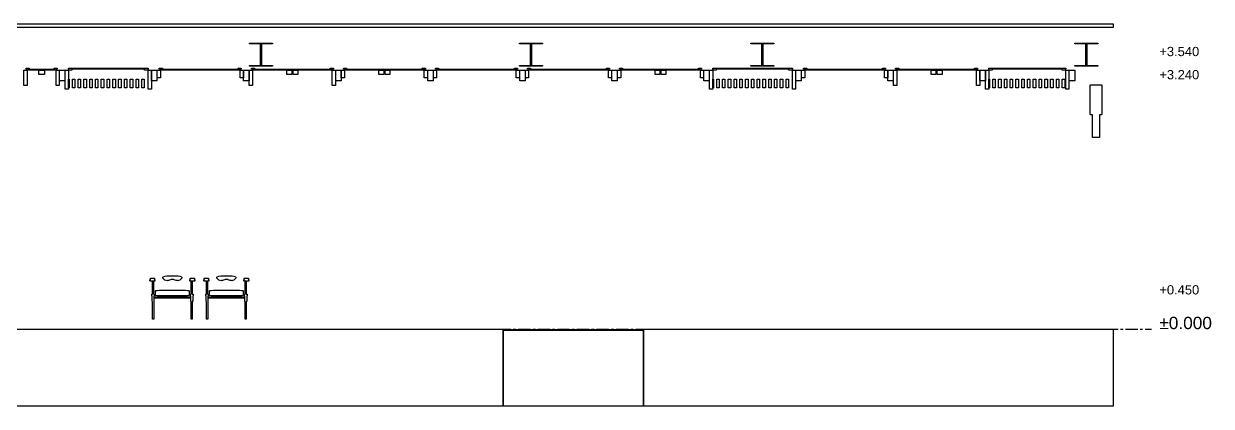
# Model space of a CAD drawing. Header units: millimetres. Extents: x -2320 to 44593, y -183000 to 30400.
# Drawn here: x 20775 to 36173, y -152000 to -147040 of the extents above; entities that cross this region are included whole.
import ezdxf

# ---------------------------------------------------------------- set-up
doc = ezdxf.new("R2010")
doc.units = ezdxf.units.MM
doc.header["$LTSCALE"] = 50
doc.linetypes.add('CENTER', pattern=[5.08, 3.175, -0.635, 0.635, -0.635])
for name, color, linetype in [('A-DIMS', 1, 'Continuous'), ('A-SECT', 7, 'Continuous'), ('S-GRID', 8, 'CENTER')]:
    doc.layers.add(name, color=color, linetype=linetype)
doc.styles.add('VN', font='arial.ttf')

msp = doc.modelspace()

# ---------------------------------------------------------------- linework, layer by layer
at = {"layer": 'A-SECT'}
for points in [[(34899.3, -147040.1), (34899.3, -147090.1), (20552.1, -147090.1), (20552.1, -147040.1)], [(23845, -147300.8), (23702.1, -147300.8), (23702.1, -147290.1), (24002.1, -147290.1), (24002.1, -147300.8), (23859.2, -147300.8), (23859.2, -147579.4), (24002.1, -147579.4), (24002.1, -147590.1), (23702.1, -147590.1), (23702.1, -147579.4), (23845, -147579.4)], [(27345, -147300.8), (27202.1, -147300.8), (27202.1, -147290.1), (27502.1, -147290.1), (27502.1, -147300.8), (27359.2, -147300.8), (27359.2, -147579.4), (27502.1, -147579.4), (27502.1, -147590.1), (27202.1, -147590.1), (27202.1, -147579.4), (27345, -147579.4)], [(30345, -147300.8), (30202.1, -147300.8), (30202.1, -147290.1), (30502.1, -147290.1), (30502.1, -147300.8), (30359.2, -147300.8), (30359.2, -147579.4), (30502.1, -147579.4), (30502.1, -147590.1), (30202.1, -147590.1), (30202.1, -147579.4), (30345, -147579.4)], [(34545, -147300.8), (34402.1, -147300.8), (34402.1, -147290.1), (34702.1, -147290.1), (34702.1, -147300.8), (34559.2, -147300.8), (34559.2, -147579.4), (34702.1, -147579.4), (34702.1, -147590.1), (34402.1, -147590.1), (34402.1, -147579.4), (34545, -147579.4)], [(20777.1, -147640.1), (20819.1, -147640.1), (20819.1, -147840.1), (20777.1, -147840.1)], [(20804.1, -147616.1), (20844.1, -147616.1), (20844.1, -147628.1), (21168.8, -147628.1), (21168.8, -147616.1), (21208.8, -147616.1), (21208.8, -147628.1), (21178.8, -147628.1), (21178.8, -147640.1), (20834.1, -147640.1), (20834.1, -147628.1), (20804.1, -147628.1)], [(20968.7, -147642.1), (20997.5, -147642.1), (21015.4, -147642.1), (21044.3, -147642.1), (21044.3, -147700.1), (21015.4, -147700.1), (20997.5, -147700.1), (20968.7, -147700.1)], [(21193.8, -147640.1), (21235.8, -147640.1), (21235.8, -147840.1), (21193.8, -147840.1)], [(21308.8, -147780.1), (21238.8, -147780.1), (21238.8, -147640.1), (21308.8, -147640.1)], [(21353.8, -147640.1), (21353.8, -147890.1), (21311.8, -147890.1), (21311.8, -147640.1)], [(21358.8, -147628.1), (21353.8, -147628.1), (21353.8, -147618.1), (22387.3, -147618.1), (22387.3, -147628.1), (22382.3, -147628.1), (22382.3, -147640.1), (22342.3, -147640.1), (22342.3, -147628.1), (21398.8, -147628.1), (21398.8, -147640.1), (21358.8, -147640.1)], [(22387.3, -147640.1), (22429.3, -147640.1), (22429.3, -147890.1), (22387.3, -147890.1)], [(22502.3, -147640.1), (22502.3, -147780.1), (22432.3, -147780.1), (22432.3, -147640.1)], [(22505.3, -147640.1), (22547.3, -147640.1), (22547.3, -147740.1), (22505.3, -147740.1)], [(22572.3, -147616.1), (22572.3, -147628.1), (23555.8, -147628.1), (23555.8, -147616.1), (23595.8, -147616.1), (23595.8, -147628.1), (23565.8, -147628.1), (23565.8, -147640.1), (22562.3, -147640.1), (22562.3, -147628.1), (22532.3, -147628.1), (22532.3, -147616.1)], [(23580.8, -147640.1), (23622.8, -147640.1), (23622.8, -147740.1), (23580.8, -147740.1)], [(23695.8, -147780.1), (23625.8, -147780.1), (23625.8, -147640.1), (23695.8, -147640.1)], [(23698.8, -147640.1), (23740.8, -147640.1), (23740.8, -147840.1), (23698.8, -147840.1)], [(23765.8, -147616.1), (23765.8, -147628.1), (24749.3, -147628.1), (24749.3, -147616.1), (24789.3, -147616.1), (24789.3, -147628.1), (24759.3, -147628.1), (24759.3, -147640.1), (23755.8, -147640.1), (23755.8, -147628.1), (23725.8, -147628.1), (23725.8, -147616.1)], [(24186.8, -147642.1), (24248.8, -147642.1), (24248.8, -147700.1), (24186.8, -147700.1)], [(24266.3, -147642.1), (24328.3, -147642.1), (24328.3, -147700.1), (24266.3, -147700.1)], [(24816.3, -147640.1), (24816.3, -147840.1), (24774.3, -147840.1), (24774.3, -147640.1)], [(24889.3, -147780.1), (24819.3, -147780.1), (24819.3, -147640.1), (24889.3, -147640.1)], [(24892.3, -147640.1), (24934.3, -147640.1), (24934.3, -147740.1), (24892.3, -147740.1)], [(25942.8, -147628.1), (25942.8, -147616.1), (25982.8, -147616.1), (25982.8, -147628.1), (25952.8, -147628.1), (25952.8, -147640.1), (24949.3, -147640.1), (24949.3, -147628.1), (24919.3, -147628.1), (24919.3, -147616.1), (24959.3, -147616.1), (24959.3, -147628.1)], [(25442.3, -147642.1), (25442.3, -147700.1), (25380.2, -147700.1), (25380.2, -147642.1)], [(25521.8, -147642.1), (25521.8, -147700.1), (25459.7, -147700.1), (25459.7, -147642.1)], [(25967.8, -147640.1), (26009.8, -147640.1), (26009.8, -147740.1), (25967.8, -147740.1)], [(26082.8, -147640.1), (26082.8, -147780.1), (26012.8, -147780.1), (26012.8, -147640.1)], [(26085.8, -147640.1), (26127.8, -147640.1), (26127.8, -147740.1), (26085.8, -147740.1)], [(26112.8, -147616.1), (26152.8, -147616.1), (26152.8, -147628.1), (27136.2, -147628.1), (27136.2, -147616.1), (27176.2, -147616.1), (27176.2, -147628.1), (27146.2, -147628.1), (27146.2, -147640.1), (26142.8, -147640.1), (26142.8, -147628.1), (26112.8, -147628.1)], [(27203.2, -147640.1), (27203.2, -147740.1), (27161.2, -147740.1), (27161.2, -147640.1)], [(27276.2, -147780.1), (27206.2, -147780.1), (27206.2, -147640.1), (27276.2, -147640.1)], [(27321.2, -147640.1), (27321.2, -147740.1), (27279.2, -147740.1), (27279.2, -147640.1)], [(27346.2, -147616.1), (27346.2, -147628.1), (28329.7, -147628.1), (28329.7, -147616.1), (28369.7, -147616.1), (28369.7, -147628.1), (28339.7, -147628.1), (28339.7, -147640.1), (27336.2, -147640.1), (27336.2, -147628.1), (27306.2, -147628.1), (27306.2, -147616.1)], [(28354.7, -147640.1), (28396.7, -147640.1), (28396.7, -147740.1), (28354.7, -147740.1)], [(28469.7, -147780.1), (28399.7, -147780.1), (28399.7, -147640.1), (28469.7, -147640.1)], [(28472.7, -147640.1), (28514.7, -147640.1), (28514.7, -147740.1), (28472.7, -147740.1)], [(28539.7, -147616.1), (28539.7, -147628.1), (29523.2, -147628.1), (29523.2, -147616.1), (29563.2, -147616.1), (29563.2, -147628.1), (29533.2, -147628.1), (29533.2, -147640.1), (28529.7, -147640.1), (28529.7, -147628.1), (28499.7, -147628.1), (28499.7, -147616.1)], [(28960.7, -147642.1), (29022.7, -147642.1), (29022.7, -147700.1), (28960.7, -147700.1)], [(29040.2, -147642.1), (29102.2, -147642.1), (29102.2, -147700.1), (29040.2, -147700.1)], [(29548.2, -147640.1), (29590.2, -147640.1), (29590.2, -147740.1), (29548.2, -147740.1)], [(29663.2, -147640.1), (29663.2, -147780.1), (29593.2, -147780.1), (29593.2, -147640.1)], [(29666.2, -147640.1), (29708.2, -147640.1), (29708.2, -147890.1), (29666.2, -147890.1)], [(29708.2, -147618.1), (30741.7, -147618.1), (30741.7, -147628.1), (30736.7, -147628.1), (30736.7, -147640.1), (30696.7, -147640.1), (30696.7, -147628.1), (29753.2, -147628.1), (29753.2, -147640.1), (29713.2, -147640.1), (29713.2, -147628.1), (29708.2, -147628.1)], [(30741.7, -147640.1), (30783.7, -147640.1), (30783.7, -147890.1), (30741.7, -147890.1)], [(30856.7, -147780.1), (30786.7, -147780.1), (30786.7, -147640.1), (30856.7, -147640.1)], [(30859.7, -147640.1), (30901.7, -147640.1), (30901.7, -147740.1), (30859.7, -147740.1)], [(30926.7, -147616.1), (30926.7, -147628.1), (31910.1, -147628.1), (31910.1, -147616.1), (31950.1, -147616.1), (31950.1, -147628.1), (31920.1, -147628.1), (31920.1, -147640.1), (30916.7, -147640.1), (30916.7, -147628.1), (30886.7, -147628.1), (30886.7, -147616.1)], [(31935.1, -147640.1), (31977.1, -147640.1), (31977.1, -147740.1), (31935.1, -147740.1)], [(32050.1, -147780.1), (31980.1, -147780.1), (31980.1, -147640.1), (32050.1, -147640.1)], [(32053.1, -147640.1), (32095.1, -147640.1), (32095.1, -147840.1), (32053.1, -147840.1)], [(32120.1, -147616.1), (32120.1, -147628.1), (33103.6, -147628.1), (33103.6, -147616.1), (33143.6, -147616.1), (33143.6, -147628.1), (33113.6, -147628.1), (33113.6, -147640.1), (32110.1, -147640.1), (32110.1, -147628.1), (32080.1, -147628.1), (32080.1, -147616.1)], [(32603.2, -147642.1), (32603.2, -147700.1), (32541.1, -147700.1), (32541.1, -147642.1)], [(32682.6, -147642.1), (32682.6, -147700.1), (32620.6, -147700.1), (32620.6, -147642.1)], [(33128.6, -147640.1), (33170.6, -147640.1), (33170.6, -147840.1), (33128.6, -147840.1)], [(33243.6, -147640.1), (33243.6, -147780.1), (33173.6, -147780.1), (33173.6, -147640.1)], [(33246.6, -147640.1), (33288.6, -147640.1), (33288.6, -147890.1), (33246.6, -147890.1)], [(34285.1, -147628.1), (34280.1, -147628.1), (34280.1, -147640.1), (34240.1, -147640.1), (34240.1, -147628.1), (33333.6, -147628.1), (33333.6, -147640.1), (33293.6, -147640.1), (33293.6, -147628.1), (33288.6, -147628.1), (33288.6, -147618.1), (34285.1, -147618.1)], [(34285.1, -147640.1), (34327.1, -147640.1), (34327.1, -147890.1), (34285.1, -147890.1)], [(34332.1, -147640.1), (34367.1, -147640.1), (34402.1, -147640.1), (34402.1, -147780.1), (34367.1, -147780.1), (34332.1, -147780.1)], [(21354.8, -147760.1), (21362.3, -147760.1), (21362.3, -147870.1), (21354.8, -147870.1)], [(21405.3, -147760.1), (21437.3, -147760.1), (21437.3, -147870.1), (21405.3, -147870.1)], [(21512.3, -147760.1), (21512.3, -147870.1), (21480.3, -147870.1), (21480.3, -147760.1)], [(21587.3, -147760.1), (21587.3, -147870.1), (21555.3, -147870.1), (21555.3, -147760.1)], [(21630.3, -147760.1), (21662.3, -147760.1), (21662.3, -147870.1), (21630.3, -147870.1)], [(21705.3, -147760.1), (21737.3, -147760.1), (21737.3, -147870.1), (21705.3, -147870.1)], [(21780.3, -147760.1), (21812.3, -147760.1), (21812.3, -147870.1), (21780.3, -147870.1)], [(21855.3, -147760.1), (21887.3, -147760.1), (21887.3, -147870.1), (21855.3, -147870.1)], [(21930.3, -147760.1), (21962.3, -147760.1), (21962.3, -147870.1), (21930.3, -147870.1)], [(22005.3, -147760.1), (22037.3, -147760.1), (22037.3, -147870.1), (22005.3, -147870.1)], [(22080.3, -147760.1), (22112.3, -147760.1), (22112.3, -147870.1), (22080.3, -147870.1)], [(22155.3, -147760.1), (22187.3, -147760.1), (22187.3, -147870.1), (22155.3, -147870.1)], [(22230.3, -147760.1), (22262.3, -147760.1), (22262.3, -147870.1), (22230.3, -147870.1)], [(22305.3, -147760.1), (22337.3, -147760.1), (22337.3, -147870.1), (22305.3, -147870.1)], [(29709.2, -147760.1), (29716.7, -147760.1), (29716.7, -147870.1), (29709.2, -147870.1)], [(29759.7, -147760.1), (29791.7, -147760.1), (29791.7, -147870.1), (29759.7, -147870.1)], [(29834.7, -147760.1), (29866.7, -147760.1), (29866.7, -147870.1), (29834.7, -147870.1)], [(29909.7, -147760.1), (29941.7, -147760.1), (29941.7, -147870.1), (29909.7, -147870.1)], [(30016.7, -147760.1), (30016.7, -147870.1), (29984.7, -147870.1), (29984.7, -147760.1)], [(30091.7, -147760.1), (30091.7, -147870.1), (30059.7, -147870.1), (30059.7, -147760.1)], [(30134.7, -147760.1), (30166.7, -147760.1), (30166.7, -147870.1), (30134.7, -147870.1)], [(30209.7, -147760.1), (30241.7, -147760.1), (30241.7, -147870.1), (30209.7, -147870.1)], [(30284.7, -147760.1), (30316.7, -147760.1), (30316.7, -147870.1), (30284.7, -147870.1)], [(30359.7, -147760.1), (30391.7, -147760.1), (30391.7, -147870.1), (30359.7, -147870.1)], [(30434.7, -147760.1), (30466.7, -147760.1), (30466.7, -147870.1), (30434.7, -147870.1)], [(30509.7, -147760.1), (30541.7, -147760.1), (30541.7, -147870.1), (30509.7, -147870.1)], [(30584.7, -147760.1), (30616.7, -147760.1), (30616.7, -147870.1), (30584.7, -147870.1)], [(30659.7, -147760.1), (30691.7, -147760.1), (30691.7, -147870.1), (30659.7, -147870.1)], [(33289.6, -147760.1), (33297.1, -147760.1), (33297.1, -147870.1), (33289.6, -147870.1)], [(33340.1, -147760.1), (33372.1, -147760.1), (33372.1, -147870.1), (33340.1, -147870.1)], [(33415.1, -147760.1), (33447.1, -147760.1), (33447.1, -147870.1), (33415.1, -147870.1)], [(33490.1, -147760.1), (33522.1, -147760.1), (33522.1, -147870.1), (33490.1, -147870.1)], [(33597.1, -147760.1), (33597.1, -147870.1), (33565.1, -147870.1), (33565.1, -147760.1)], [(33672.1, -147760.1), (33672.1, -147870.1), (33640.1, -147870.1), (33640.1, -147760.1)], [(33715.1, -147760.1), (33747.1, -147760.1), (33747.1, -147870.1), (33715.1, -147870.1)], [(33790.1, -147760.1), (33822.1, -147760.1), (33822.1, -147870.1), (33790.1, -147870.1)], [(33865.1, -147760.1), (33897.1, -147760.1), (33897.1, -147870.1), (33865.1, -147870.1)], [(33940.1, -147760.1), (33972.1, -147760.1), (33972.1, -147870.1), (33940.1, -147870.1)], [(34015.1, -147760.1), (34047.1, -147760.1), (34047.1, -147870.1), (34015.1, -147870.1)], [(34090.1, -147760.1), (34122.1, -147760.1), (34122.1, -147870.1), (34090.1, -147870.1)], [(34197.1, -147760.1), (34197.1, -147870.1), (34165.1, -147870.1), (34165.1, -147760.1)], [(34272.1, -147760.1), (34272.1, -147870.1), (34240.1, -147870.1), (34240.1, -147760.1)], [(34632.1, -148513.8), (34632.1, -148221.3), (34606.1, -148221.3), (34602.1, -148217.4), (34602.1, -147835.1), (34606.1, -147831.2), (34748.1, -147831.2), (34752.1, -147835.1), (34752.1, -148217.4), (34748.1, -148221.3), (34722.1, -148221.3), (34722.1, -148513.8)], [(22410.1, -150374), (22410.1, -150361), (22416.1, -150355), (22420.1, -150355), (22416.1, -150351), (22416.1, -150344), (22420.1, -150340), (22466.1, -150340), (22470.1, -150344), (22470.1, -150351), (22466.1, -150355), (22470.1, -150355), (22476.1, -150361), (22476.1, -150374), (22470.1, -150380), (22416.1, -150380)], [(22439.1, -150637), (22439.1, -150573), (22437.1, -150570), (22436.1, -150570), (22434.1, -150568), (22434.1, -150547), (22436.1, -150545), (22444.1, -150545), (22444.1, -150544.1), (22444.1, -150543.8), (22444.1, -150543.1), (22444.1, -150540.4), (22444.1, -150537), (22444.1, -150530.5), (22444.1, -150511.6), (22444.1, -150418.4), (22444.1, -150399.5), (22444.1, -150393), (22444.1, -150389.6), (22444.1, -150386.9), (22444.1, -150386.2), (22444.1, -150385.9), (22444.1, -150385), (22458.1, -150385), (22458.1, -150385.9), (22458.1, -150386.2), (22458.1, -150386.9), (22458.1, -150389.6), (22458.1, -150393), (22458.1, -150399.5), (22458.1, -150418.4), (22458.1, -150511.6), (22458.1, -150530.5), (22458.1, -150537), (22458.1, -150540.4), (22458.1, -150543.1), (22458.1, -150543.8), (22458.1, -150544.1), (22458.1, -150545), (22465.1, -150545), (22467.1, -150547), (22467.1, -150568), (22465.1, -150570), (22464.1, -150570), (22462.1, -150573), (22462.1, -150637), (22464.1, -150640), (22460.1, -150640), (22460.1, -150870), (22444.1, -150870), (22444.1, -150640), (22437.1, -150640)], [(22604.6, -150312.4), (22629, -150309.2), (22653.4, -150308.2), (22677.7, -150307.8), (22702.1, -150307.8), (22726.5, -150307.8), (22750.9, -150308.2), (22775.2, -150309.2), (22799.6, -150312.4), (22821.7, -150320.1), (22824, -150325.1), (22825.5, -150332.7), (22824, -150338.5), (22820.4, -150345.4), (22808, -150358), (22799.6, -150365.2), (22783, -150370.7), (22775.2, -150373), (22766.5, -150370.7), (22750.9, -150367.5), (22726.5, -150359), (22719.5, -150358), (22702.1, -150355.5), (22684.7, -150358), (22677.7, -150359), (22653.4, -150367.5), (22637.7, -150370.7), (22629, -150373), (22621.2, -150370.7), (22604.6, -150365.2), (22596.3, -150358), (22583.8, -150345.4), (22580.2, -150338.5), (22578.7, -150332.7), (22580.2, -150325.1), (22582.5, -150320.1)], [(22928.1, -150374), (22928.1, -150361), (22934.1, -150355), (22938.1, -150355), (22934.1, -150351), (22934.1, -150344), (22938.1, -150340), (22984.1, -150340), (22988.1, -150344), (22988.1, -150351), (22984.1, -150355), (22988.1, -150355), (22994.1, -150361), (22994.1, -150374), (22988.1, -150380), (22934.1, -150380)], [(22942.1, -150637), (22942.1, -150573), (22940.1, -150570), (22939.1, -150570), (22937.1, -150568), (22937.1, -150547), (22939.1, -150545), (22946.1, -150545), (22946.1, -150544.1), (22946.1, -150543.8), (22946.1, -150543.1), (22946.1, -150540.4), (22946.1, -150537), (22946.1, -150530.5), (22946.1, -150511.6), (22946.1, -150418.4), (22946.1, -150399.5), (22946.1, -150393), (22946.1, -150389.6), (22946.1, -150386.9), (22946.1, -150386.2), (22946.1, -150385.9), (22946.1, -150385), (22960.1, -150385), (22960.1, -150385.9), (22960.1, -150386.2), (22960.1, -150386.9), (22960.1, -150389.6), (22960.1, -150393), (22960.1, -150399.5), (22960.1, -150418.4), (22960.1, -150511.6), (22960.1, -150530.5), (22960.1, -150537), (22960.1, -150540.4), (22960.1, -150543.1), (22960.1, -150543.8), (22960.1, -150544.1), (22960.1, -150545), (22968.1, -150545), (22970.1, -150547), (22970.1, -150568), (22968.1, -150570), (22967.1, -150570), (22965.1, -150573), (22965.1, -150637), (22967.1, -150640), (22960.1, -150640), (22960.1, -150870), (22944.1, -150870), (22944.1, -150640), (22940.1, -150640)], [(23110.1, -150374), (23110.1, -150361), (23116.1, -150355), (23120.1, -150355), (23116.1, -150351), (23116.1, -150344), (23120.1, -150340), (23166.1, -150340), (23170.1, -150344), (23170.1, -150351), (23166.1, -150355), (23170.1, -150355), (23176.1, -150361), (23176.1, -150374), (23170.1, -150380), (23116.1, -150380)], [(23139.1, -150637), (23139.1, -150573), (23137.1, -150570), (23136.1, -150570), (23134.1, -150568), (23134.1, -150547), (23136.1, -150545), (23144.1, -150545), (23144.1, -150544.1), (23144.1, -150543.8), (23144.1, -150543.1), (23144.1, -150540.4), (23144.1, -150537), (23144.1, -150530.5), (23144.1, -150511.6), (23144.1, -150418.4), (23144.1, -150399.5), (23144.1, -150393), (23144.1, -150389.6), (23144.1, -150386.9), (23144.1, -150386.2), (23144.1, -150385.9), (23144.1, -150385), (23158.1, -150385), (23158.1, -150385.9), (23158.1, -150386.2), (23158.1, -150386.9), (23158.1, -150389.6), (23158.1, -150393), (23158.1, -150399.5), (23158.1, -150418.4), (23158.1, -150511.6), (23158.1, -150530.5), (23158.1, -150537), (23158.1, -150540.4), (23158.1, -150543.1), (23158.1, -150543.8), (23158.1, -150544.1), (23158.1, -150545), (23165.1, -150545), (23167.1, -150547), (23167.1, -150568), (23165.1, -150570), (23164.1, -150570), (23162.1, -150573), (23162.1, -150637), (23164.1, -150640), (23160.1, -150640), (23160.1, -150870), (23144.1, -150870), (23144.1, -150640), (23137.1, -150640)], [(23304.6, -150312.4), (23329, -150309.2), (23353.3, -150308.2), (23377.7, -150307.8), (23402.1, -150307.8), (23426.5, -150307.8), (23450.8, -150308.2), (23475.2, -150309.2), (23499.6, -150312.4), (23521.7, -150320.1), (23524, -150325.1), (23525.5, -150332.7), (23524, -150338.5), (23520.4, -150345.4), (23507.9, -150358), (23499.6, -150365.2), (23483, -150370.7), (23475.2, -150373), (23466.5, -150370.7), (23450.8, -150367.5), (23426.5, -150359), (23419.5, -150358), (23402.1, -150355.5), (23384.7, -150358), (23377.7, -150359), (23353.3, -150367.5), (23337.7, -150370.7), (23329, -150373), (23321.2, -150370.7), (23304.6, -150365.2), (23296.2, -150358), (23283.8, -150345.4), (23280.2, -150338.5), (23278.7, -150332.7), (23280.2, -150325.1), (23282.5, -150320.1)], [(23628.1, -150374), (23628.1, -150361), (23634.1, -150355), (23638.1, -150355), (23634.1, -150351), (23634.1, -150344), (23638.1, -150340), (23684.1, -150340), (23688.1, -150344), (23688.1, -150351), (23684.1, -150355), (23688.1, -150355), (23694.1, -150361), (23694.1, -150374), (23688.1, -150380), (23634.1, -150380)], [(23642.1, -150637), (23642.1, -150573), (23640.1, -150570), (23639.1, -150570), (23637.1, -150568), (23637.1, -150547), (23639.1, -150545), (23646.1, -150545), (23646.1, -150544.1), (23646.1, -150543.8), (23646.1, -150543.1), (23646.1, -150540.4), (23646.1, -150537), (23646.1, -150530.5), (23646.1, -150511.6), (23646.1, -150418.4), (23646.1, -150399.5), (23646.1, -150393), (23646.1, -150389.6), (23646.1, -150386.9), (23646.1, -150386.2), (23646.1, -150385.9), (23646.1, -150385), (23660.1, -150385), (23660.1, -150385.9), (23660.1, -150386.2), (23660.1, -150386.9), (23660.1, -150389.6), (23660.1, -150393), (23660.1, -150399.5), (23660.1, -150418.4), (23660.1, -150511.6), (23660.1, -150530.5), (23660.1, -150537), (23660.1, -150540.4), (23660.1, -150543.1), (23660.1, -150543.8), (23660.1, -150544.1), (23660.1, -150545), (23668.1, -150545), (23670.1, -150547), (23670.1, -150568), (23668.1, -150570), (23667.1, -150570), (23665.1, -150573), (23665.1, -150637), (23667.1, -150640), (23660.1, -150640), (23660.1, -150870), (23644.1, -150870), (23644.1, -150640), (23640.1, -150640)], [(22467.1, -150580), (22937.1, -150580), (22937.1, -150600), (22467.1, -150600)], [(22507.6, -150497.1), (22533.9, -150496.4), (22562, -150496.1), (22590, -150495.9), (22618, -150495.9), (22646, -150495.8), (22674.1, -150495.8), (22702.1, -150495.8), (22730.1, -150495.8), (22758.2, -150495.8), (22786.2, -150495.9), (22814.2, -150495.9), (22842.2, -150496.1), (22870.3, -150496.4), (22896.6, -150497.1), (22899.8, -150497.4), (22915.4, -150500.1), (22917.2, -150500.9), (22919.1, -150505.1), (22919.8, -150509.6), (22920.4, -150514.1), (22920.9, -150518.6), (22921.2, -150523), (22921.4, -150527.5), (22921.5, -150532), (22921.4, -150536.5), (22921.2, -150541), (22920.9, -150545.4), (22920.4, -150549.9), (22919.8, -150554.4), (22919.1, -150558.9), (22917.2, -150563.1), (22915.4, -150563.9), (22899.8, -150566.6), (22896.6, -150566.9), (22870.3, -150567.6), (22842.2, -150567.9), (22814.2, -150568.1), (22786.2, -150568.1), (22758.2, -150568.2), (22730.1, -150568.2), (22702.1, -150568.2), (22674.1, -150568.2), (22646, -150568.2), (22618, -150568.1), (22590, -150568.1), (22562, -150567.9), (22533.9, -150567.6), (22507.6, -150566.9), (22504.4, -150566.6), (22488.8, -150563.9), (22487, -150563.1), (22485.1, -150558.9), (22484.4, -150554.4), (22483.8, -150549.9), (22483.3, -150545.4), (22483, -150541), (22482.8, -150536.5), (22482.7, -150532), (22482.8, -150527.5), (22483, -150523), (22483.3, -150518.6), (22483.8, -150514.1), (22484.4, -150509.6), (22485.1, -150505.1), (22487, -150500.9), (22488.8, -150500.1), (22504.4, -150497.4)], [(23167.1, -150580), (23637.1, -150580), (23637.1, -150600), (23167.1, -150600)], [(23207.6, -150497.1), (23233.9, -150496.4), (23262, -150496.1), (23290, -150495.9), (23318, -150495.9), (23346, -150495.8), (23374.1, -150495.8), (23402.1, -150495.8), (23430.1, -150495.8), (23458.2, -150495.8), (23486.2, -150495.9), (23514.2, -150495.9), (23542.2, -150496.1), (23570.3, -150496.4), (23596.6, -150497.1), (23599.8, -150497.4), (23615.4, -150500.1), (23617.2, -150500.9), (23619.1, -150505.1), (23619.8, -150509.6), (23620.4, -150514.1), (23620.9, -150518.6), (23621.2, -150523), (23621.4, -150527.5), (23621.5, -150532), (23621.4, -150536.5), (23621.2, -150541), (23620.9, -150545.4), (23620.4, -150549.9), (23619.8, -150554.4), (23619.1, -150558.9), (23617.2, -150563.1), (23615.4, -150563.9), (23599.8, -150566.6), (23596.6, -150566.9), (23570.3, -150567.6), (23542.2, -150567.9), (23514.2, -150568.1), (23486.2, -150568.1), (23458.2, -150568.2), (23430.1, -150568.2), (23402.1, -150568.2), (23374.1, -150568.2), (23346, -150568.2), (23318, -150568.1), (23290, -150568.1), (23262, -150567.9), (23233.9, -150567.6), (23207.6, -150566.9), (23204.4, -150566.6), (23188.8, -150563.9), (23187, -150563.1), (23185.1, -150558.9), (23184.4, -150554.4), (23183.8, -150549.9), (23183.3, -150545.4), (23183, -150541), (23182.8, -150536.5), (23182.7, -150532), (23182.8, -150527.5), (23183, -150523), (23183.3, -150518.6), (23183.8, -150514.1), (23184.4, -150509.6), (23185.1, -150505.1), (23187, -150500.9), (23188.8, -150500.1), (23204.4, -150497.4)], [(26602.1, -151001.8), (26992.5, -151001.8), (26992.5, -152000), (26602.1, -152000), (19952.1, -152000), (19952.1, -151001.8)], [(26992.5, -151003), (27105, -151003), (27105, -151015), (26992.5, -151015)], [(28811.7, -151015), (28811.7, -152000), (26992.5, -152000), (26992.5, -151015)], [(27112.1, -151003), (27235.5, -151003), (27235.5, -151015), (27112.1, -151015)], [(27242.5, -151003), (27394.9, -151003), (27394.9, -151015), (27242.5, -151015)], [(27525.4, -151003), (27525.4, -151015), (27402, -151015), (27402, -151003)], [(27598.1, -151003), (27598.1, -151015), (27532.4, -151015), (27532.4, -151003)], [(27602.1, -151003), (27641.1, -151003), (27641.1, -151015), (27602.1, -151015)], [(27684.1, -151003), (27684.1, -151015), (27644.1, -151015), (27644.1, -151003)], [(27727.1, -151003), (27727.1, -151015), (27687.1, -151015), (27687.1, -151003)], [(27770.1, -151003), (27770.1, -151015), (27730.1, -151015), (27730.1, -151003)], [(27813.1, -151003), (27813.1, -151015), (27773.1, -151015), (27773.1, -151003)], [(27856.1, -151003), (27856.1, -151015), (27816.1, -151015), (27816.1, -151003)], [(27899.1, -151003), (27899.1, -151015), (27859.1, -151015), (27859.1, -151003)], [(27902.1, -151003), (27942.1, -151003), (27942.1, -151015), (27902.1, -151015)], [(27985.1, -151003), (27985.1, -151015), (27945.1, -151015), (27945.1, -151003)], [(28028.1, -151003), (28028.1, -151015), (27988.1, -151015), (27988.1, -151003)], [(28071.1, -151003), (28071.1, -151015), (28031.1, -151015), (28031.1, -151003)], [(28114.1, -151003), (28114.1, -151015), (28074.1, -151015), (28074.1, -151003)], [(28157.1, -151003), (28157.1, -151015), (28117.1, -151015), (28117.1, -151003)], [(28200.1, -151003), (28200.1, -151015), (28160.1, -151015), (28160.1, -151003)], [(28206.1, -151003), (28264.7, -151003), (28264.7, -151015), (28206.1, -151015)], [(28271.8, -151003), (28395.1, -151003), (28395.1, -151015), (28271.8, -151015)], [(28402.2, -151003), (28554.6, -151003), (28554.6, -151015), (28402.2, -151015)], [(28685, -151003), (28685, -151015), (28561.7, -151015), (28561.7, -151003)], [(28811.7, -151003), (28811.7, -151015), (28692.1, -151015), (28692.1, -151003)], [(29027.9, -151001.8), (34899.3, -151001.8), (34899.3, -152000), (29027.9, -152000), (28811.7, -152000), (28811.7, -151001.8)]]:
    msp.add_lwpolyline(points, close=True, dxfattribs=at)
at = {"layer": 'S-GRID'}
msp.add_line((-500, -151000), (35399.3, -151000), dxfattribs=at)

# ---------------------------------------------------------------- texts
at = {"layer": 'A-DIMS', "style": 'VN'}
for s, height, p in [('+3.540', 120, (35499.3, -147460)), ('+3.240', 120, (35499.3, -147760)), ('+0.450', 120, (35499.3, -150550)), ('±0.000', 160, (35499.3, -151000))]:
    msp.add_text(s, height=height, dxfattribs=at).set_placement(p)

doc.saveas('drawing.dxf')
